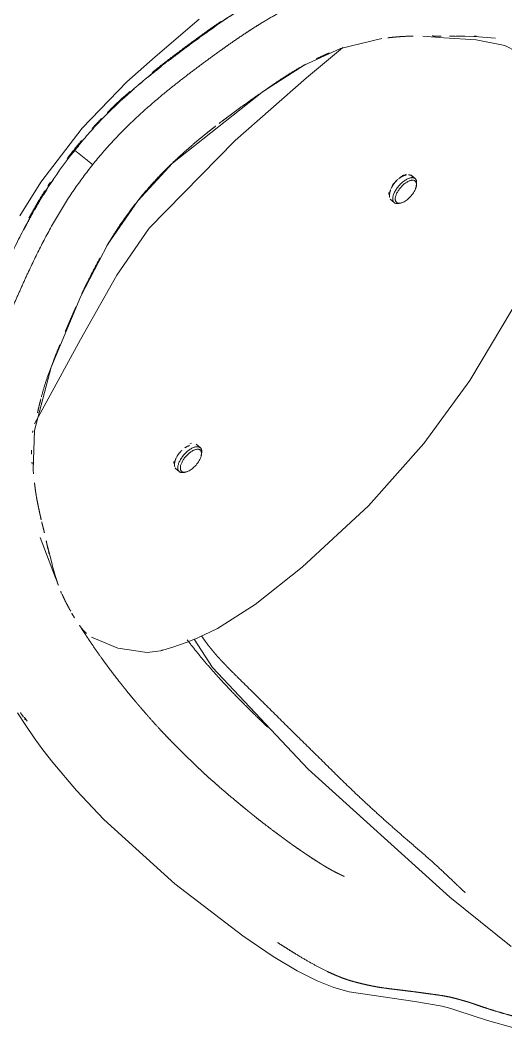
# Model space of a CAD drawing. Header units: millimetres. Extents: x 1680 to 166026, y 35966 to 91121.
# Drawn here: x 155850 to 156252, y 65089 to 65923 of the extents above; entities that cross this region are included whole.
import ezdxf

# ---------------------------------------------------------------- set-up
doc = ezdxf.new("R2010")
doc.units = ezdxf.units.MM
doc.linetypes.add('IMPORT-ACAD_ISO03W100', pattern=[762, 304.8, -457.2])
doc.layers.add('A-GENM', color=13, linetype='Continuous', lineweight=18)
doc.layers.add('G-IMPT', color=8, linetype='Continuous', lineweight=18)

# ---------------------------------------------------------------- blocks, each defined once
blk = doc.blocks.new('plan')
at = {"layer": 'A-GENM', "color": 252, "linetype": 'IMPORT-ACAD_ISO03W100', "lineweight": 20, "true_color": 0x939598}
for centre, major_axis, start_param, end_param in [((496478.56, -193172.48), (-8.72, -9.91), 3.912731, 4.357867), ((496478.56, -193172.48), (-8.72, -9.91), 3.912731, 4.357867), ((496478.56, -193172.48), (-8.72, -9.91), 2.881831, 3.043193), ((496478.56, -193172.48), (-8.72, -9.91), 2.881831, 3.043193), ((496481.88, -193175.4), (-8.72, -9.91), 3.649198, 6.790791), ((496478.56, -193172.48), (-8.72, -9.91), 4.554556, 5.02884), ((496478.56, -193172.48), (-8.72, -9.91), 4.554556, 5.02884), ((496482.87, -193176.27), (-7.73, -8.79), 3.649198, 6.790791), ((496482.87, -193176.27), (-7.73, -8.79), 0.507606, 3.649198), ((496481.88, -193175.4), (-8.72, -9.91), 2.320572, 3.649198), ((496481.88, -193175.4), (-8.72, -9.91), 0.507606, 0.645678), ((496304.21, -193397.89), (-8.72, -9.91), 3.649198, 6.790791), ((496304.21, -193397.89), (-8.72, -9.91), 2.266693, 3.649198), ((496305.2, -193398.76), (-7.73, -8.79), 3.649198, 6.790791), ((496305.2, -193398.76), (-7.73, -8.79), 0.507606, 3.649198), ((496304.21, -193397.89), (-8.72, -9.91), 0.507606, 0.645678)]:
    blk.add_ellipse(centre, major_axis=major_axis, ratio=0.47244, start_param=start_param, end_param=end_param, dxfattribs=at)
for points, knots in [([(496223.97, -193153.9), (496229.36, -193147.18), (496240.63, -193134.12), (496258.92, -193115.8), (496275.06, -193101.55), (496288.37, -193090.62), (496298.55, -193082.6), (496308.77, -193074.8), (496319.06, -193067.17), (496327.78, -193060.83), (496334.87, -193055.79), (496340.17, -193052.08), (496345.69, -193048.3), (496351.46, -193044.44), (496357.21, -193040.71), (496364.81, -193035.96), (496374.43, -193030.31), (496385.45, -193024.42), (496393.39, -193020.55), (496399.25, -193017.88), (496403.43, -193016.07), (496406.9, -193014.63), (496409.75, -193013.48), (496412.77, -193012.31), (496416.71, -193010.84), (496421.68, -193009.09), (496427.72, -193007.11), (496435.96, -193004.64), (496444.34, -193002.45), (496452.64, -193000.58), (496458.79, -192999.36), (496465.23, -192998.25), (496471.84, -192997.31), (496477.95, -192996.62), (496483.12, -192996.18), (496486.91, -192995.92), (496489.98, -192995.74), (496493.23, -192995.58), (496496.7, -192995.43), (496499.79, -192995.32), (496502.31, -192995.24), (496504.24, -192995.18), (496506.07, -192995.13), (496507.49, -192995.1), (496508.8, -192995.08), (496510.08, -192995.06), (496511.24, -192995.04), (496512.31, -192995.03), (496513.37, -192995.02), (496514.49, -192995.02), (496515.65, -192995.02), (496517.16, -192995.03), (496519.58, -192995.06), (496523.08, -192995.12), (496526.9, -192995.22), (496530.66, -192995.33), (496534.12, -192995.45), (496536.82, -192995.55), (496538.88, -192995.65), (496540.58, -192995.75), (496541.97, -192995.84), (496543.17, -192995.92), (496544.46, -192995.99), (496545.67, -192996.05), (496546.81, -192996.09), (496547.84, -192996.12), (496548.84, -192996.15), (496549.83, -192996.17), (496550.65, -192996.17), (496551.19, -192996.16), (496551.58, -192996.13), (496552.09, -192996.11), (496552.98, -192996.09), (496554.22, -192996.09), (496555.49, -192996.1), (496556.6, -192996.11), (496557.61, -192996.11), (496558.64, -192996.12), (496559.69, -192996.12), (496560.84, -192996.13), (496562.1, -192996.13), (496563.37, -192996.14), (496564.66, -192996.14), (496565.77, -192996.14), (496566.96, -192996.14), (496568.12, -192996.14), (496569.34, -192996.13), (496571.09, -192996.13), (496573.56, -192996.11), (496576.58, -192996.1), (496579.61, -192996.09), (496582.44, -192996.1), (496585.24, -192996.12), (496587.94, -192996.16), (496590.53, -192996.22), (496593.06, -192996.28), (496595.39, -192996.36), (496597.39, -192996.43), (496598.76, -192996.51), (496600.05, -192996.59), (496601.34, -192996.67), (496602.57, -192996.76), (496604.21, -192996.88), (496605.53, -192996.98), (496606.51, -192997.06), (496607.17, -192997.11), (496607.78, -192997.16), (496608.66, -192997.24), (496609.85, -192997.34), (496611.38, -192997.49), (496613.07, -192997.66), (496614.93, -192997.86), (496616.91, -192998.1), (496619.58, -192998.45), (496623.05, -192998.96), (496627.2, -192999.69), (496631.25, -193000.5), (496635.08, -193001.38), (496638.03, -193002.13), (496640.19, -193002.72), (496641.67, -193003.14), (496643.04, -193003.54), (496644.79, -193004.07), (496646.83, -193004.72), (496649.11, -193005.46), (496651.98, -193006.42), (496654.74, -193007.36), (496657.45, -193008.3), (496659.5, -193009.02), (496661.5, -193009.73), (496664, -193010.62), (496666.9, -193011.68), (496670.1, -193012.87), (496673.31, -193014.1), (496676.59, -193015.44), (496679.79, -193016.8), (496682.34, -193017.91), (496684.28, -193018.75), (496685.7, -193019.37), (496687.01, -193019.93), (496688.54, -193020.57), (496690.23, -193021.26), (496691.95, -193021.98), (496693.56, -193022.7), (496694.97, -193023.36), (496696.51, -193024.11), (496698.59, -193025.16), (496701.42, -193026.64), (496705.51, -193028.81), (496710.63, -193031.52), (496717.54, -193035.19), (496726.18, -193039.94), (496734.39, -193044.65), (496741.24, -193048.74), (496746.37, -193051.88), (496751.58, -193055.15), (496758.84, -193059.82), (496768.27, -193066.08), (496777.83, -193072.7), (496785.35, -193078.05), (496790.85, -193082.03), (496796.31, -193086.04), (496803.68, -193091.54), (496812.81, -193098.51), (496823.35, -193106.79), (496832.98, -193114.56), (496841.48, -193121.57), (496849.24, -193128.09), (496855.06, -193133.08), (496859.37, -193136.84), (496862.48, -193139.58), (496865.32, -193142.11), (496868.63, -193145.09), (496872.14, -193148.3), (496875.24, -193151.18), (496877.77, -193153.55), (496879.8, -193155.47), (496881.93, -193157.49), (496884.72, -193160.17), (496888.15, -193163.5), (496892.49, -193167.8), (496896.91, -193172.27), (496901.15, -193176.66), (496905.04, -193180.82), (496907.97, -193184.04), (496910.22, -193186.58), (496911.9, -193188.5), (496913.53, -193190.4), (496915.59, -193192.84), (496918.01, -193195.78), (496920.26, -193198.65), (496921.96, -193200.92), (496923.23, -193202.67), (496924.36, -193204.3), (496925.33, -193205.75), (496926.22, -193207.14), (496927.07, -193208.5), (496927.91, -193209.9), (496928.75, -193211.35), (496929.6, -193212.87), (496930.47, -193214.49), (496931.27, -193216.03), (496932.02, -193217.47), (496932.8, -193218.99), (496933.86, -193221.11), (496935.27, -193223.96), (496937.29, -193228.24), (496939.29, -193232.92), (496941.27, -193237.91), (496942.82, -193242.1), (496943.99, -193245.35), (496944.82, -193247.7), (496945.64, -193250.02), (496946.75, -193253.19), (496948.15, -193257.19), (496949.61, -193261.22), (496950.78, -193264.43), (496951.66, -193266.81), (496952.57, -193269.23), (496953.53, -193271.76), (496954.52, -193274.37), (496955.52, -193277), (496956.46, -193279.48), (496957.67, -193282.58), (496959.12, -193286.13), (496960.6, -193289.48), (496961.98, -193292.34), (496963.25, -193294.79), (496964.44, -193297.02), (496965.57, -193299.1), (496966.6, -193300.97), (496967.66, -193302.85), (496969, -193305.11), (496970.57, -193307.64), (496972.26, -193310.35), (496974.13, -193313.35), (496976.3, -193316.91), (496979.09, -193321.62), (496982.35, -193327.27), (496985.24, -193332.53), (496987.48, -193336.77), (496989.57, -193340.85), (496991.97, -193345.72), (496994.66, -193351.51), (496997.17, -193357.26), (497000.33, -193365.01), (497004, -193375.07), (497007.15, -193385.54), (497009.29, -193394), (497010.69, -193400.3), (497011.88, -193406.51), (497012.91, -193412.81), (497013.75, -193419.06), (497014.4, -193425.38), (497014.85, -193431.89), (497015.08, -193438.49), (497015.08, -193445), (497014.88, -193451.39), (497014.48, -193457.74), (497013.9, -193464.12), (497013.14, -193470.47), (497012.21, -193476.74), (497011.29, -193482), (497010.47, -193486.22), (497009.79, -193489.47), (497009.1, -193492.57), (497008.22, -193496.34), (497007.08, -193500.9), (497005.4, -193507.15), (497003.04, -193515.23), (496999.5, -193526.22), (496994.94, -193539), (496990.57, -193550.13), (496986.96, -193558.79), (496984.51, -193564.47), (496982.3, -193569.44), (496979.61, -193575.37), (496976.19, -193582.67), (496971.96, -193591.33), (496966.14, -193602.78), (496958.47, -193617.02), (496948.69, -193633.83), (496938.44, -193650.21), (496924.14, -193671.51), (496912.51, -193687.1), (496904.38, -193697.27)], [0, 0, 0, 0, 0.010204, 0.020408, 0.030612, 0.035714, 0.040816, 0.045918, 0.05102, 0.056122, 0.058673, 0.061224, 0.063776, 0.066327, 0.068878, 0.071429, 0.076531, 0.081633, 0.086735, 0.091837, 0.096939, 0.09949, 0.102041, 0.104592, 0.107143, 0.112245, 0.117347, 0.122449, 0.132653, 0.137755, 0.142857, 0.147959, 0.153061, 0.158163, 0.163265, 0.165816, 0.168367, 0.170918, 0.173469, 0.17602, 0.177296, 0.178571, 0.179847, 0.181122, 0.182398, 0.183673, 0.184949, 0.186224, 0.1875, 0.188776, 0.190051, 0.191327, 0.193878, 0.196429, 0.19898, 0.201531, 0.204082, 0.206633, 0.209184, 0.211735, 0.214286, 0.216837, 0.219388, 0.221939, 0.223214, 0.22449, 0.225765, 0.227041, 0.229592, 0.232143, 0.234694, 0.237245, 0.239796, 0.242347, 0.243622, 0.244898, 0.246173, 0.247449, 0.25, 0.252551, 0.255102, 0.257653, 0.258929, 0.260204, 0.26148, 0.262755, 0.264031, 0.265306, 0.267857, 0.270408, 0.272959, 0.27551, 0.278061, 0.280612, 0.283163, 0.285714, 0.288265, 0.290816, 0.293367, 0.295918, 0.297194, 0.298469, 0.299745, 0.30102, 0.301658, 0.302296, 0.302934, 0.303571, 0.304847, 0.306122, 0.307398, 0.308673, 0.309949, 0.311224, 0.313776, 0.316327, 0.318878, 0.321429, 0.32398, 0.325255, 0.326531, 0.327806, 0.329082, 0.331633, 0.334184, 0.336735, 0.341837, 0.344388, 0.346939, 0.34949, 0.352041, 0.357143, 0.362245, 0.367347, 0.372449, 0.377551, 0.382653, 0.385204, 0.387755, 0.390306, 0.392857, 0.397959, 0.403061, 0.405612, 0.408163, 0.410714, 0.413265, 0.418367, 0.423469, 0.428571, 0.433673, 0.438776, 0.443878, 0.446429, 0.44898, 0.451531, 0.454082, 0.459184, 0.464286, 0.466837, 0.469388, 0.471939, 0.47449, 0.479592, 0.484694, 0.489796, 0.494898, 0.5, 0.505102, 0.507653, 0.510204, 0.512755, 0.515306, 0.520408, 0.52551, 0.528061, 0.530612, 0.533163, 0.535714, 0.540816, 0.545918, 0.55102, 0.556122, 0.561224, 0.566327, 0.568878, 0.571429, 0.57398, 0.576531, 0.581633, 0.586735, 0.589286, 0.591837, 0.594388, 0.596939, 0.59949, 0.602041, 0.604592, 0.607143, 0.609694, 0.612245, 0.614796, 0.617347, 0.619898, 0.622449, 0.627551, 0.632653, 0.637755, 0.642857, 0.647959, 0.65051, 0.653061, 0.655612, 0.658163, 0.663265, 0.668367, 0.670918, 0.673469, 0.67602, 0.678571, 0.681122, 0.683673, 0.686224, 0.688776, 0.693878, 0.69898, 0.704082, 0.709184, 0.714286, 0.719388, 0.72449, 0.729592, 0.734694, 0.739796, 0.744898, 0.75, 0.755102, 0.760204, 0.765306, 0.770408, 0.772959, 0.77551, 0.780612, 0.785714, 0.790816, 0.795918, 0.806122, 0.816327, 0.821429, 0.826531, 0.831633, 0.836735, 0.841837, 0.846939, 0.852041, 0.857143, 0.862245, 0.867347, 0.872449, 0.877551, 0.882653, 0.887755, 0.892857, 0.895408, 0.897959, 0.90051, 0.903061, 0.908163, 0.913265, 0.918367, 0.923469, 0.928571, 0.933673, 0.936224, 0.938776, 0.940689, 0.942602, 0.946429, 0.950255, 0.954082, 0.961735, 0.969388, 0.977041, 0.984694, 1, 1, 1, 1]), ([(496356.7, -193018.82), (496354.13, -193020.35), (496342.83, -193027.26), (496323.61, -193040.32), (496298.72, -193058.45), (496274.45, -193077.13), (496250.93, -193097.1), (496228.94, -193118.53), (496215.45, -193133.99), (496209.05, -193141.99)], [0.8876515, 0.8876515, 0.8876515, 0.8876515, 0.8928571, 0.9107143, 0.9285714, 0.9464286, 0.9642857, 0.9821429, 1, 1, 1, 1]), ([(496286.41, -193068.22), (496291.18, -193064.52), (496300.14, -193057.74), (496313.42, -193047.99), (496326.16, -193038.89), (496339, -193030.12), (496349.44, -193023.4), (496355.68, -193019.63), (496357.46, -193018.57)], [0.06219998, 0.06219998, 0.06219998, 0.06219998, 0.07272727, 0.08181818, 0.09090909, 0.1, 0.10909091, 0.11268068, 0.11268068, 0.11268068, 0.11268068]), ([(496273.01, -193077.86), (496274.51, -193076.65), (496277.7, -193074.09), (496282.6, -193070.25), (496287.69, -193066.33), (496294.48, -193061.18), (496303, -193054.84), (496311.61, -193048.53), (496318.62, -193043.48), (496323.91, -193039.73), (496327.85, -193036.99), (496330.01, -193035.51), (496330.27, -193035.33)], [0.03389529, 0.03389529, 0.03389529, 0.03389529, 0.03605769, 0.03846154, 0.04086538, 0.04326923, 0.04807692, 0.05288462, 0.05528846, 0.05769231, 0.06009615, 0.06042567, 0.06042567, 0.06042567, 0.06042567]), ([(496488.9, -193047.56), (496488.86, -193047.56), (496488.42, -193047.57), (496487.12, -193047.6), (496483.96, -193047.7), (496480.03, -193047.91), (496476.01, -193048.21), (496473.01, -193048.48), (496470.54, -193048.73), (496468.86, -193048.92), (496468.15, -193049), (496467.93, -193049.02)], [0.83100835, 0.83100835, 0.83100835, 0.83100835, 0.83111702, 0.83244681, 0.83510638, 0.84042553, 0.84308511, 0.84574468, 0.84840426, 0.84973404, 0.8503708, 0.8503708, 0.8503708, 0.8503708]), ([(496511.99, -193047.65), (496511.88, -193047.65), (496511.67, -193047.65), (496511.25, -193047.65), (496510.74, -193047.65), (496510.14, -193047.64), (496509.36, -193047.63), (496508.4, -193047.61), (496507.26, -193047.57), (496506.1, -193047.53), (496505.2, -193047.51), (496504.7, -193047.49), (496504.6, -193047.49)], [0.78723404, 0.78723404, 0.78723404, 0.78723404, 0.78789894, 0.78856383, 0.78989362, 0.7912234, 0.79255319, 0.79521277, 0.79787234, 0.80053191, 0.80319149, 0.80380983, 0.80380983, 0.80380983, 0.80380983]), ([(496531.48, -193047.61), (496530.96, -193047.61), (496529.82, -193047.6), (496528.13, -193047.57), (496526.4, -193047.56), (496525.08, -193047.55), (496524.34, -193047.56), (496524.13, -193047.56)], [0.75312965, 0.75312965, 0.75312965, 0.75312965, 0.75531915, 0.75797872, 0.7606383, 0.76329787, 0.7643071, 0.7643071, 0.7643071, 0.7643071]), ([(496541.28, -193047.76), (496541.2, -193047.76), (496540.56, -193047.73), (496539.95, -193047.71), (496539.44, -193047.7)], [0.74180868, 0.74180868, 0.74180868, 0.74180868, 0.742021277, 0.743548512, 0.743548512, 0.743548512, 0.743548512]), ([(496419.52, -193061.54), (496419.31, -193061.63), (496418.31, -193062.07), (496416.55, -193062.86), (496413.36, -193064.32), (496410.73, -193065.56), (496408.77, -193066.51), (496408.74, -193066.52)], [0.89822614, 0.89822614, 0.89822614, 0.89822614, 0.89893617, 0.90159574, 0.90425532, 0.90957447, 0.90964151, 0.90964151, 0.90964151, 0.90964151]), ([(496400.52, -193070.71), (496398.49, -193071.8), (496393.4, -193074.62), (496384.28, -193080.19), (496375.45, -193086.08), (496368.61, -193090.79), (496365.45, -193092.98), (496364.05, -193093.96)], [0.91610283, 0.91610283, 0.91610283, 0.91610283, 0.92021277, 0.92553191, 0.93085106, 0.93351064, 0.93572412, 0.93572412, 0.93572412, 0.93572412]), ([(496269.83, -193081.47), (496271.9, -193079.76), (496275.49, -193076.83), (496279.11, -193073.95), (496280.63, -193072.74)], [0.049863701, 0.049863701, 0.049863701, 0.049863701, 0.054545455, 0.057932433, 0.057932433, 0.057932433, 0.057932433]), ([(496236.18, -193110.72), (496237.04, -193109.87), (496239.44, -193107.51), (496244.95, -193102.21), (496250.24, -193097.35), (496254, -193094), (496254.55, -193093.5)], [0.015467033, 0.015467033, 0.015467033, 0.015467033, 0.016826923, 0.019230769, 0.024038462, 0.024871466, 0.024871466, 0.024871466, 0.024871466]), ([(496249.78, -193098.89), (496250.59, -193098.15), (496253.46, -193095.53), (496256.36, -193092.95), (496258.46, -193091.12)], [0.034452254, 0.034452254, 0.034452254, 0.034452254, 0.036363636, 0.041210068, 0.041210068, 0.041210068, 0.041210068]), ([(496361.79, -193095.54), (496360.62, -193096.36), (496357.85, -193098.3), (496352.02, -193102.43), (496344.48, -193107.86), (496337.09, -193113.29), (496331.78, -193117.28), (496329.4, -193119.09), (496328.52, -193119.77)], [0.93693037, 0.93693037, 0.93693037, 0.93693037, 0.93882979, 0.94148936, 0.94680851, 0.95212766, 0.95478723, 0.95636595, 0.95636595, 0.95636595, 0.95636595]), ([(496223.5, -193123.99), (496224.1, -193123.33), (496226.66, -193120.53), (496229.26, -193117.78), (496231.27, -193115.71)], [0.008612434, 0.008612434, 0.008612434, 0.008612434, 0.009615385, 0.012851144, 0.012851144, 0.012851144, 0.012851144]), ([(496325.67, -193121.95), (496324.52, -193122.85), (496321.87, -193124.92), (496316.29, -193129.37), (496309, -193135.4), (496301.88, -193141.59), (496296.28, -193146.63), (496292.14, -193150.46), (496288.06, -193154.35), (496282.69, -193159.62), (496273.54, -193169.08), (496266.11, -193177.7), (496261.32, -193183.74)], [0.95805154, 0.95805154, 0.95805154, 0.95805154, 0.96010638, 0.96276596, 0.96808511, 0.97340426, 0.97606383, 0.9787234, 0.98138298, 0.98404255, 0.9893617, 1, 1, 1, 1]), ([(496209.05, -193141.99), (496195.21, -193159.27), (496177.03, -193187.19), (496156.99, -193226.72), (496145.67, -193251.89), (496136.98, -193272.27), (496131.24, -193286.42), (496127.82, -193295.45), (496126.39, -193299.35)], [0, 0, 0, 0, 0.1666667, 0.25, 0.3333333, 0.375, 0.4166667, 0.4481634, 0.4481634, 0.4481634, 0.4481634]), ([(496223.97, -193153.9), (496223.12, -193153.22), (496221.32, -193151.78), (496219.04, -193149.97), (496217.19, -193148.49), (496215.89, -193147.44), (496214.68, -193146.48), (496213.27, -193145.35), (496211.93, -193144.29), (496210.46, -193143.11), (496209.67, -193142.48), (496209.3, -193142.19), (496209.2, -193142.11)], [0, 0, 0, 0, 0.111111, 0.222222, 0.277778, 0.333333, 0.388889, 0.444444, 0.555556, 0.666667, 0.888889, 1, 1, 1, 1]), ([(496223.97, -193153.9), (496218.58, -193160.63), (496208.34, -193174.51), (496194.5, -193196.37), (496182.1, -193219.07), (496172.67, -193238.44), (496165.54, -193254.1), (496160.35, -193265.89), (496156.12, -193275.77), (496152.8, -193283.75), (496150.37, -193289.72), (496147.92, -193295.93), (496144.58, -193304.63), (496140.56, -193315.83), (496136.5, -193328.77), (496133.45, -193339.91), (496131.5, -193348.12), (496130.16, -193354.5), (496129.28, -193359.16), (496128.61, -193363), (496128.11, -193366.13), (496127.63, -193369.41), (496127.05, -193373.65), (496126.44, -193378.9), (496125.86, -193385.16), (496125.42, -193391.48), (496125.12, -193397.9), (496124.92, -193406.45), (496125.04, -193417.17), (496125.86, -193429.73), (496127.15, -193440.21), (496128.57, -193448.86), (496129.76, -193455.41), (496131.02, -193461.86), (496132.06, -193467), (496132.95, -193471.08), (496133.92, -193475.25), (496135.2, -193480.46), (496136.68, -193486.32), (496138, -193491.39), (496139.1, -193495.5), (496140.05, -193498.97), (496140.75, -193501.5), (496141.24, -193503.35), (496141.6, -193504.73), (496141.9, -193505.96), (496142.22, -193507.29), (496142.52, -193508.67), (496142.84, -193510.14), (496143.18, -193511.62), (496143.5, -193512.99), (496143.86, -193514.47), (496144.2, -193515.89), (496144.56, -193517.37), (496144.93, -193518.92), (496145.34, -193520.64), (496145.78, -193522.52), (496146.26, -193524.58), (496146.77, -193526.85), (496147.34, -193529.4), (496148.16, -193533.08), (496149.25, -193537.93), (496150.36, -193542.67), (496151.25, -193546.22), (496151.89, -193548.72), (496152.47, -193550.91), (496152.98, -193552.82), (496153.5, -193554.68), (496154.1, -193556.68), (496154.75, -193558.82), (496155.44, -193561.04), (496156.07, -193563.04), (496156.65, -193564.84), (496157.13, -193566.29), (496157.67, -193567.89), (496158.47, -193570.19), (496159.6, -193573.31), (496161.12, -193577.23), (496162.76, -193581.17), (496164.48, -193585), (496166.22, -193588.6), (496167.61, -193591.32), (496168.65, -193593.26), (496169.37, -193594.58), (496170.04, -193595.79), (496170.91, -193597.33), (496171.95, -193599.12), (496173.15, -193601.14), (496174.7, -193603.72), (496176.23, -193606.22), (496177.78, -193608.72), (496179.02, -193610.68), (496180.25, -193612.61), (496181.36, -193614.33), (496182.39, -193615.93), (496183.68, -193617.89), (496184.87, -193619.69), (496186.1, -193621.5), (496187.1, -193622.96), (496188.15, -193624.47), (496189.53, -193626.4), (496191.22, -193628.71), (496192.85, -193630.91), (496194.09, -193632.59), (496195, -193633.85), (496195.82, -193635.01), (496196.75, -193636.36), (496197.72, -193637.85), (496198.75, -193639.38), (496199.8, -193640.83), (496200.78, -193642.13), (496201.86, -193643.5), (496203.28, -193645.23), (496205.22, -193647.5), (496208.15, -193650.91), (496212.17, -193655.6), (496217.67, -193661.93), (496224.3, -193669.36), (496230.58, -193676.12), (496235.93, -193681.7), (496240.03, -193685.89), (496244.33, -193690.19), (496250.47, -193696.23), (496258.71, -193704.09), (496267.32, -193711.99), (496274.22, -193718.16), (496279.28, -193722.61), (496284.36, -193727.01), (496291.35, -193732.98), (496300.24, -193740.4), (496308.94, -193747.45), (496315.53, -193752.7), (496320.2, -193756.37), (496324.64, -193759.83), (496330.38, -193764.25), (496337.15, -193769.39), (496343.36, -193774.01), (496347.96, -193777.37), (496351.24, -193779.74), (496354.24, -193781.87), (496357.78, -193784.37), (496361.63, -193787.05), (496365.2, -193789.49), (496368.18, -193791.5), (496370.58, -193793.11), (496373.09, -193794.78), (496376.43, -193796.98), (496380.65, -193799.71), (496385.72, -193802.93), (496392.41, -193807.08), (496400.67, -193812.02), (496410.05, -193817.21), (496417.19, -193820.83), (496422.49, -193823.3), (496426.31, -193824.96), (496429.76, -193826.34), (496432.89, -193827.48), (496435.49, -193828.33), (496437.64, -193828.98), (496439.33, -193829.46), (496441.05, -193829.92), (496443.3, -193830.51), (496446.19, -193831.23), (496449.99, -193832.14), (496453.52, -193832.92), (496456.65, -193833.52), (496460, -193834.12), (496464.44, -193834.81), (496468.92, -193835.4), (496472.41, -193835.83), (496474.91, -193836.13), (496477.36, -193836.42), (496480.68, -193836.82), (496484.87, -193837.32), (496489.1, -193837.87), (496492.49, -193838.32), (496495, -193838.66), (496497.56, -193839.01), (496501.11, -193839.5), (496505.62, -193840.12), (496510.83, -193840.84), (496515.53, -193841.61), (496519.22, -193842.34), (496522.16, -193843.04), (496524.26, -193843.59), (496525.92, -193844.04), (496527.27, -193844.42), (496528.6, -193844.79), (496530.14, -193845.23), (496531.82, -193845.7), (496533.45, -193846.17), (496534.94, -193846.63), (496536.25, -193847.05), (496537.65, -193847.53), (496539.49, -193848.15), (496541.88, -193848.99), (496545.23, -193850.14), (496549.34, -193851.52), (496554.76, -193853.26), (496561.17, -193855.21), (496566.85, -193856.82), (496571.32, -193858.01), (496574.53, -193858.83), (496577.64, -193859.6), (496581.8, -193860.57), (496589.03, -193862.15), (496599.44, -193864.05), (496612.35, -193865.68), (496625.29, -193866.57), (496638.12, -193866.71), (496646.64, -193866.32), (496650.92, -193866)], [0, 0, 0, 0, 0.0102041, 0.0204082, 0.0306122, 0.0408163, 0.0459184, 0.0510204, 0.0561224, 0.0586735, 0.0612245, 0.0637755, 0.0663265, 0.0714286, 0.0765306, 0.0816327, 0.0867347, 0.0918367, 0.0969388, 0.0994898, 0.1020408, 0.1045918, 0.1071429, 0.1122449, 0.1173469, 0.122449, 0.127551, 0.1326531, 0.1428571, 0.1530612, 0.1632653, 0.1683673, 0.1734694, 0.1785714, 0.1836735, 0.1862245, 0.1887755, 0.1938776, 0.1989796, 0.2040816, 0.2091837, 0.2142857, 0.2193878, 0.2219388, 0.2244898, 0.2270408, 0.2295918, 0.2346939, 0.2397959, 0.2423469, 0.244898, 0.247449, 0.25, 0.252551, 0.255102, 0.2576531, 0.2602041, 0.2627551, 0.2653061, 0.2678571, 0.2704082, 0.2755102, 0.2806122, 0.2831633, 0.2857143, 0.2882653, 0.2908163, 0.2933673, 0.2959184, 0.2984694, 0.3010204, 0.3035714, 0.3048469, 0.3061224, 0.307398, 0.3086735, 0.3112245, 0.3137755, 0.3163265, 0.3188776, 0.3214286, 0.3239796, 0.3252551, 0.3265306, 0.3278061, 0.3290816, 0.3316327, 0.3341837, 0.3367347, 0.3418367, 0.3443878, 0.3469388, 0.3494898, 0.3520408, 0.3545918, 0.3571429, 0.3622449, 0.3647959, 0.3673469, 0.369898, 0.372449, 0.377551, 0.3826531, 0.3852041, 0.3877551, 0.3903061, 0.3928571, 0.3979592, 0.4030612, 0.4056122, 0.4081633, 0.4107143, 0.4132653, 0.4183673, 0.4234694, 0.4285714, 0.4336735, 0.4387755, 0.4438776, 0.4464286, 0.4489796, 0.4515306, 0.4540816, 0.4591837, 0.4642857, 0.4668367, 0.4693878, 0.4719388, 0.4744898, 0.4795918, 0.4846939, 0.4872449, 0.4897959, 0.4923469, 0.494898, 0.5, 0.505102, 0.5076531, 0.5102041, 0.5127551, 0.5153061, 0.5204082, 0.5255102, 0.5280612, 0.5306122, 0.5331633, 0.5357143, 0.5408163, 0.5459184, 0.5510204, 0.5612245, 0.5714286, 0.5816327, 0.5867347, 0.5918367, 0.5969388, 0.6020408, 0.6071429, 0.6096939, 0.6122449, 0.6147959, 0.6173469, 0.622449, 0.627551, 0.6326531, 0.6352041, 0.6377551, 0.6428571, 0.6479592, 0.6505102, 0.6530612, 0.6556122, 0.6581633, 0.6632653, 0.6683673, 0.6709184, 0.6734694, 0.6760204, 0.6785714, 0.6836735, 0.6887755, 0.6938776, 0.6989796, 0.7040816, 0.7091837, 0.7117347, 0.7142857, 0.7168367, 0.7193878, 0.7244898, 0.7295918, 0.7321429, 0.7346939, 0.7372449, 0.7397959, 0.744898, 0.75, 0.755102, 0.7602041, 0.7653061, 0.7704082, 0.7729592, 0.7755102, 0.7780612, 0.7806122, 0.7857143, 0.7959184, 0.8061224, 0.8163265, 0.8265306, 0.836733, 0.836733, 0.836733, 0.836733]), ([(496476.66, -193165.77), (496476.91, -193165.56), (496478.31, -193164.44), (496480.58, -193163.08), (496482.43, -193162.68), (496483.13, -193162.56)], [-0.2463681, -0.2463681, -0.2463681, -0.2463681, -0.2222222, -0.1111111, -0.0439384, -0.0439384, -0.0439384, -0.0439384]), ([(496470.75, -193173.6), (496470.99, -193173.09), (496471.59, -193171.92), (496472.71, -193170.12), (496474.12, -193168.28), (496475.36, -193166.94), (496476.11, -193166.26), (496476.31, -193166.08)], [-0.4886316, -0.4886316, -0.4886316, -0.4886316, -0.4444444, -0.3888889, -0.3333333, -0.2777778, -0.2577969, -0.2577969, -0.2577969, -0.2577969]), ([(496171.15, -193198.25), (496171.73, -193197.2), (496174.38, -193192.39), (496178.8, -193184.65), (496182.84, -193178.08), (496184.66, -193175.17)], [0.97461211, 0.97461211, 0.97461211, 0.97461211, 0.97596154, 0.98076923, 0.98461705, 0.98461705, 0.98461705, 0.98461705]), ([(496469.51, -193180.94), (496469.39, -193180.47), (496469.19, -193178.95), (496469.54, -193176.75), (496470.14, -193175.06), (496470.31, -193174.63)], [-0.7220752, -0.7220752, -0.7220752, -0.7220752, -0.6666667, -0.5555556, -0.5180763, -0.5180763, -0.5180763, -0.5180763]), ([(496261.32, -193183.74), (496256.49, -193189.73), (496249.72, -193198.88), (496242.51, -193209.9), (496238.55, -193216.29), (496236.62, -193219.51), (496235.67, -193221.13)], [0, 0, 0, 0, 0.0106383, 0.01595745, 0.01861702, 0.0212766, 0.0212766, 0.0212766, 0.0212766]), ([(496166.71, -193208.21), (496167.64, -193206.44), (496169.71, -193202.55), (496171.78, -193198.66), (496172.92, -193196.54)], [0.80318584, 0.80318584, 0.80318584, 0.80318584, 0.81818182, 0.83620843, 0.83620843, 0.83620843, 0.83620843]), ([(496230.09, -193230.95), (496228.26, -193234.24), (496224.7, -193240.89), (496220.43, -193249.34), (496217.21, -193256), (496215.66, -193259.29), (496214.94, -193260.85)], [0.02659574, 0.02659574, 0.02659574, 0.02659574, 0.03191489, 0.03723404, 0.03989362, 0.04232059, 0.04232059, 0.04232059, 0.04232059]), ([(496196.88, -193302.82), (496196.12, -193304.7), (496194.56, -193308.57), (496191.35, -193316.63), (496187.57, -193326.56), (496183.93, -193337.35), (496182.21, -193343.4), (496181.51, -193346.02)], [0.06382979, 0.06382979, 0.06382979, 0.06382979, 0.06648936, 0.06914894, 0.07446809, 0.07978723, 0.08486086, 0.08486086, 0.08486086, 0.08486086]), ([(496181.13, -193347.47), (496180.54, -193349.72), (496179.5, -193353.99), (496178.72, -193357.49), (496178.34, -193359.25)], [0.08582431, 0.08582431, 0.08582431, 0.08582431, 0.090425532, 0.095744681, 0.095744681, 0.095744681, 0.095744681]), ([(496174.4, -193374.1), (496174.37, -193374.47), (496174.34, -193374.89), (496174.3, -193375.32), (496174.3, -193375.36)], [0.12911881, 0.12911881, 0.12911881, 0.12911881, 0.15, 0.15237346, 0.15237346, 0.15237346, 0.15237346]), ([(496173.45, -193389.99), (496173.45, -193390.39), (496173.44, -193391.54), (496173.44, -193392.68), (496173.45, -193393.43)], [0.4271897, 0.4271897, 0.4271897, 0.4271897, 0.45, 0.49388661, 0.49388661, 0.49388661, 0.49388661]), ([(496293.13, -193396.22), (496293.4, -193395.69), (496294.41, -193393.89), (496296.01, -193391.78), (496297.4, -193390.42), (496297.71, -193390.14)], [-0.4911006, -0.4911006, -0.4911006, -0.4911006, -0.4444444, -0.3333333, -0.3028265, -0.3028265, -0.3028265, -0.3028265]), ([(496173.78, -193400.08), (496173.81, -193400.42), (496173.87, -193400.97), (496173.93, -193401.51), (496173.95, -193401.73)], [0.62881085, 0.62881085, 0.62881085, 0.62881085, 0.65, 0.66404851, 0.66404851, 0.66404851, 0.66404851]), ([(496291.75, -193403.43), (496291.63, -193402.94), (496291.46, -193401.43), (496291.9, -193399.07), (496292.64, -193397.25), (496292.92, -193396.66)], [-0.7264676, -0.7264676, -0.7264676, -0.7264676, -0.6666667, -0.5555556, -0.5041828, -0.5041828, -0.5041828, -0.5041828]), ([(496175.84, -193416.99), (496175.85, -193417.05), (496175.97, -193418.07), (496176.21, -193420.1), (496176.62, -193423.09), (496177.21, -193427.07), (496177.88, -193430.95), (496178.48, -193434.05), (496178.77, -193435.5), (496178.94, -193436.29), (496179.06, -193436.87), (496179.18, -193437.43), (496179.33, -193438.15), (496179.58, -193439.34), (496179.91, -193440.85), (496180.25, -193442.44), (496180.66, -193444.31), (496181, -193445.93), (496181.29, -193447.2), (496181.4, -193447.67), (496181.41, -193447.73)], [0.15144833, 0.15144833, 0.15144833, 0.15144833, 0.15159574, 0.15425532, 0.15691489, 0.15957447, 0.16489362, 0.16755319, 0.16888298, 0.16954787, 0.17021277, 0.17087766, 0.17154255, 0.17287234, 0.17553191, 0.17819149, 0.18085106, 0.18617021, 0.18882979, 0.18917279, 0.18917279, 0.18917279, 0.18917279]), ([(496181.79, -193449.35), (496181.86, -193449.63), (496182.04, -193450.34), (496182.31, -193451.41), (496182.62, -193452.57), (496182.91, -193453.69), (496183.2, -193454.8), (496183.43, -193455.73), (496183.62, -193456.49), (496183.75, -193457.07), (496183.87, -193457.57), (496183.96, -193457.97), (496184.01, -193458.18), (496184.03, -193458.28)], [0.19247008, 0.19247008, 0.19247008, 0.19247008, 0.19414894, 0.19680851, 0.19946809, 0.20212766, 0.20478723, 0.20744681, 0.2087766, 0.21010638, 0.21143617, 0.21210106, 0.21276596, 0.21276596, 0.21276596, 0.21276596]), ([(496185.53, -193464.9), (496185.62, -193465.32), (496185.77, -193465.98), (496185.96, -193466.9), (496186.11, -193467.64), (496186.24, -193468.26), (496186.35, -193468.77), (496186.43, -193469.16), (496186.51, -193469.55), (496186.62, -193470.07), (496186.79, -193470.85), (496186.94, -193471.5), (496187.03, -193471.89)], [0.22629127, 0.22629127, 0.22629127, 0.22629127, 0.2287234, 0.23005319, 0.23138298, 0.23271277, 0.23337766, 0.23404255, 0.23470745, 0.23537234, 0.23670213, 0.23860814, 0.23860814, 0.23860814, 0.23860814]), ([(496187.5, -193473.88), (496187.51, -193473.93), (496187.63, -193474.42), (496187.75, -193474.92), (496187.86, -193475.38)], [0.241766732, 0.241766732, 0.241766732, 0.241766732, 0.242021277, 0.244057986, 0.244057986, 0.244057986, 0.244057986]), ([(496192.93, -193494.41), (496193.33, -193495.46), (496193.89, -193496.94), (496194.44, -193498.4), (496194.6, -193498.84)], [0.65136124, 0.65136124, 0.65136124, 0.65136124, 0.6875, 0.70285754, 0.70285754, 0.70285754, 0.70285754]), ([(496197.5, -193506.79), (496197.63, -193507.17), (496197.86, -193507.8), (496198.08, -193508.43), (496198.17, -193508.69)], [0.79859789, 0.79859789, 0.79859789, 0.79859789, 0.8125, 0.82219181, 0.82219181, 0.82219181, 0.82219181]), ([(496198.6, -193509), (496198.63, -193509.06), (496198.87, -193509.62), (496199.33, -193510.65), (496199.95, -193512), (496200.75, -193513.72), (496201.71, -193515.69), (496202.82, -193517.83), (496204, -193520.02), (496204.8, -193521.41), (496205.25, -193522.19)], [0.27513484, 0.27513484, 0.27513484, 0.27513484, 0.27526596, 0.27659574, 0.27792553, 0.27925532, 0.28191489, 0.28457447, 0.28723404, 0.29083202, 0.29083202, 0.29083202, 0.29083202]), ([(496212.93, -193534.69), (496213.09, -193534.94), (496213.49, -193535.57), (496214.15, -193536.6), (496215.09, -193538.06), (496216.26, -193539.87), (496217.71, -193542.11), (496219.31, -193544.54), (496221.08, -193547.2), (496223.61, -193550.95), (496227.05, -193555.95), (496230.95, -193561.46), (496234.36, -193566.18), (496237.02, -193569.78), (496239.85, -193573.53), (496242.87, -193577.49), (496245.48, -193580.85), (496247.58, -193583.51), (496249.16, -193585.5), (496250.69, -193587.41), (496252.63, -193589.83), (496255.01, -193592.77), (496257.6, -193595.9), (496259.7, -193598.39), (496261.02, -193599.93), (496262.07, -193601.15), (496263.19, -193602.45), (496264.75, -193604.26), (496267.68, -193607.65), (496272.39, -193613.03), (496277.68, -193618.9), (496282.18, -193623.74), (496285.63, -193627.36), (496289.25, -193631.08), (496294.42, -193636.35), (496301.41, -193643.3), (496308.83, -193650.47), (496314.83, -193656.11), (496319.26, -193660.19), (496323.7, -193664.19), (496329.77, -193669.53), (496337.46, -193676.11), (496345.02, -193682.4), (496350.08, -193686.55), (496352.87, -193688.84), (496354.91, -193690.5), (496356.9, -193692.11), (496359.49, -193694.19), (496363.88, -193697.66), (496369.73, -193702.14), (496375.06, -193706.12), (496378.55, -193708.71), (496380.49, -193710.14), (496381.92, -193711.2), (496383.3, -193712.23), (496385.06, -193713.52), (496387.11, -193715.01), (496389.39, -193716.64), (496392.23, -193718.63), (496394.85, -193720.43), (496397.1, -193721.96), (496398.39, -193722.84), (496399.37, -193723.51), (496400.35, -193724.18), (496401.65, -193725.05), (496403.89, -193726.55), (496406.97, -193728.56), (496410.37, -193730.74), (496412.87, -193732.32), (496414.58, -193733.39), (496416.08, -193734.31), (496417.65, -193735.25), (496419.06, -193736.05), (496420.23, -193736.7), (496421.16, -193737.22), (496422.15, -193737.76), (496423.48, -193738.47), (496425.15, -193739.33), (496426.76, -193740.14), (496427.97, -193740.73), (496428.84, -193741.14), (496429.62, -193741.51), (496430.3, -193741.83), (496430.92, -193742.12), (496431.53, -193742.39), (496432.15, -193742.65), (496432.82, -193742.91), (496433.46, -193743.15), (496434.03, -193743.35), (496434.51, -193743.51), (496434.98, -193743.67), (496435.58, -193743.88), (496436.3, -193744.14), (496437.17, -193744.46), (496438.46, -193744.89), (496440.06, -193745.36), (496442.25, -193745.9), (496444.26, -193746.34), (496446.7, -193746.84), (496450.41, -193747.61), (496454.71, -193748.46), (496459.33, -193749.31), (496462.89, -193749.93), (496465.9, -193750.4), (496468.29, -193750.75), (496470.06, -193750.99), (496471.88, -193751.22), (496474.44, -193751.52), (496477.83, -193751.9), (496482.09, -193752.37), (496486.44, -193752.85), (496490.77, -193753.35), (496494.94, -193753.88), (496498.83, -193754.42), (496502.26, -193754.94), (496505.18, -193755.39), (496508.61, -193755.89), (496512.12, -193756.37), (496514.64, -193756.7), (496515.96, -193756.91), (496516.11, -193756.93)], [0.3172114, 0.3172114, 0.3172114, 0.3172114, 0.3191489, 0.3218085, 0.3244681, 0.3297872, 0.3351064, 0.3404255, 0.3457447, 0.3510638, 0.3617021, 0.3723404, 0.3776596, 0.3829787, 0.3882979, 0.393617, 0.3989362, 0.4015957, 0.4042553, 0.4069149, 0.4095745, 0.4148936, 0.4202128, 0.4228723, 0.4242021, 0.4255319, 0.4268617, 0.4281915, 0.4308511, 0.4361702, 0.4414894, 0.4441489, 0.4468085, 0.4494681, 0.4521277, 0.4574468, 0.462766, 0.4654255, 0.4680851, 0.4707447, 0.4734043, 0.4787234, 0.4840426, 0.4867021, 0.4880319, 0.4893617, 0.4906915, 0.4920213, 0.4946809, 0.5, 0.5053191, 0.5079787, 0.5093085, 0.5106383, 0.5119681, 0.5132979, 0.5159574, 0.518617, 0.5212766, 0.5265957, 0.5292553, 0.5305851, 0.5319149, 0.5332447, 0.5345745, 0.537234, 0.5425532, 0.5478723, 0.5531915, 0.5558511, 0.5585106, 0.5638298, 0.5691489, 0.5718085, 0.5744681, 0.5771277, 0.5797872, 0.5851064, 0.5904255, 0.5930851, 0.5957447, 0.5984043, 0.6010638, 0.6037234, 0.606383, 0.6090426, 0.6117021, 0.6143617, 0.6156915, 0.6170213, 0.6183511, 0.6196809, 0.6223404, 0.625, 0.6276596, 0.6329787, 0.6356383, 0.6382979, 0.6409574, 0.643617, 0.6489362, 0.6515957, 0.6542553, 0.6569149, 0.6582447, 0.6595745, 0.6609043, 0.662234, 0.6648936, 0.6675532, 0.6702128, 0.6728723, 0.6755319, 0.6781915, 0.6808511, 0.6835106, 0.6861702, 0.6914894, 0.6968085, 0.6974773, 0.6974773, 0.6974773, 0.6974773]), ([(496213.13, -193534.99), (496213.63, -193535.75), (496214.69, -193537.2), (496216.38, -193539.16), (496217.76, -193540.61), (496218.57, -193541.4), (496218.84, -193541.65)], [0, 0, 0, 0, 0.02777778, 0.05555556, 0.08333333, 0.09710068, 0.09710068, 0.09710068, 0.09710068]), ([(496313.99, -193543.63), (496314.82, -193544.9), (496316.32, -193547.13), (496318.56, -193550.22), (496320.69, -193552.97), (496322.88, -193555.66), (496325.12, -193558.31), (496327.4, -193560.91), (496329.74, -193563.46), (496332.11, -193565.98), (496334.49, -193568.48), (496336.9, -193570.96), (496340.14, -193574.23), (496345.85, -193579.91), (496354.06, -193587.94), (496363.87, -193597.66), (496373.67, -193607.39), (496383.47, -193617.15), (496393.31, -193626.86), (496403.2, -193636.54), (496413.07, -193646.27), (496422.92, -193656.05), (496432.85, -193665.78), (496442.87, -193675.4), (496453.04, -193684.89), (496463.32, -193694.22), (496473.73, -193703.45), (496482.45, -193711.08), (496489.49, -193717.14), (496496.51, -193723.21), (496505.26, -193730.85), (496513.79, -193738.79), (496519.69, -193744.39), (496523.04, -193747.6), (496525.57, -193750), (496528.09, -193752.4), (496531.46, -193755.62), (496537.38, -193761.19), (496544.3, -193767.41), (496551.33, -193773.5), (496556.65, -193778.02), (496561.96, -193782.56), (496567.31, -193787.04), (496571.9, -193790.58), (496575.6, -193793.38), (496578.37, -193795.47), (496581.1, -193797.63), (496583.81, -193799.82), (496586.55, -193801.96), (496589.38, -193803.97), (496592.3, -193805.81), (496596.3, -193808.14), (496601.41, -193810.8), (496607.7, -193813.6), (496616.3, -193816.75), (496625.18, -193819.13), (496633.14, -193820.14), (496637.74, -193820.44), (496641.18, -193820.54), (496644.61, -193820.49), (496648.06, -193820.28), (496651.51, -193819.94), (496654.95, -193819.55), (496658.38, -193819.1), (496662.96, -193818.36), (496668.65, -193817.23), (496675.44, -193815.64), (496684.36, -193813.04), (496693.06, -193809.63), (496701.38, -193805.51), (496707.5, -193802.15), (496713.49, -193798.57), (496719.38, -193794.83), (496725.22, -193790.99), (496732.93, -193785.8), (496740.64, -193780.59), (496748.39, -193775.44), (496754.16, -193771.53), (496759.88, -193767.53), (496767.4, -193762.05), (496776.48, -193754.77), (496786.99, -193745.61), (496797.3, -193736.22), (496807.45, -193726.66), (496817.42, -193716.91), (496827.24, -193707), (496836.85, -193696.88), (496846.11, -193686.45), (496855.2, -193675.86), (496861.17, -193668.72), (496864.12, -193665.13)], [0.2770774, 0.2770774, 0.2770774, 0.2770774, 0.2816901, 0.2852113, 0.2887324, 0.2922535, 0.2957746, 0.2992958, 0.3028169, 0.306338, 0.3098592, 0.3133803, 0.3169014, 0.3239437, 0.3380282, 0.3521127, 0.3661972, 0.3802817, 0.3943662, 0.4084507, 0.4225352, 0.4366197, 0.4507042, 0.4647887, 0.4788732, 0.4929577, 0.5070423, 0.5211268, 0.528169, 0.5352113, 0.5492958, 0.5633803, 0.5704225, 0.5739437, 0.5774648, 0.5809859, 0.584507, 0.5915493, 0.6056338, 0.6126761, 0.6197183, 0.6267606, 0.6338028, 0.6408451, 0.6443662, 0.6478873, 0.6514085, 0.6549296, 0.6584507, 0.6619718, 0.665493, 0.6690141, 0.6760563, 0.6830986, 0.6901408, 0.7042254, 0.7112676, 0.7147887, 0.7183099, 0.721831, 0.7253521, 0.7288732, 0.7323944, 0.7359155, 0.7394366, 0.7464789, 0.7535211, 0.7605634, 0.7746479, 0.7816901, 0.7887324, 0.7957746, 0.8028169, 0.8098592, 0.8169014, 0.8309859, 0.8380282, 0.8450704, 0.8521127, 0.8591549, 0.8732394, 0.8873239, 0.9014085, 0.915493, 0.9295775, 0.943662, 0.9577465, 0.971831, 0.9859155, 1, 1, 1, 1]), ([(496302.07, -193546.8), (496304.41, -193549.9), (496308.22, -193554.79), (496313.72, -193561.5), (496318.12, -193566.71), (496322.76, -193572.06), (496329.4, -193579.49), (496338.31, -193589.06), (496347.64, -193598.63), (496355.11, -193606.05), (496360.61, -193611.42), (496365.16, -193615.79), (496367.9, -193618.39), (496368.83, -193619.26)], [0.37558079, 0.37558079, 0.37558079, 0.37558079, 0.38392857, 0.38839286, 0.39285714, 0.39732143, 0.40178571, 0.41071429, 0.41964286, 0.42410714, 0.42857143, 0.43303571, 0.43531554, 0.43531554, 0.43531554, 0.43531554])]:
    blk.add_open_spline(points, degree=3, knots=knots, dxfattribs=at)
for points in [[(496262.72, -193087.44), (496263.64, -193086.66), (496264.55, -193085.88), (496265.47, -193085.1)], [(496208.53, -193141.57), (496210.61, -193138.96), (496212.72, -193136.39), (496214.87, -193133.84)], [(496209.2, -193142.11), (496210.49, -193140.5), (496211.79, -193138.9), (496213.11, -193137.31)], [(496202.97, -193148.69), (496204.79, -193146.3), (496206.65, -193143.92), (496208.53, -193141.57)], [(496205.77, -193146.46), (496206.9, -193145), (496208.05, -193143.55), (496209.2, -193142.11)], [(496484.93, -193162.33), (496485.85, -193162.36), (496486.66, -193162.53), (496487.34, -193162.84)], [(496187.07, -193171.38), (496187.73, -193170.34), (496188.4, -193169.31), (496189.08, -193168.27)], [(496190.3, -193168.02), (496190.68, -193167.45), (496191.07, -193166.87), (496191.46, -193166.3)], [(496183.4, -193178.78), (496184.31, -193177.3), (496185.23, -193175.83), (496186.15, -193174.37)], [(496187.84, -193171.77), (496187.88, -193171.71), (496187.92, -193171.65), (496187.96, -193171.59)], [(496175.9, -193191.39), (496177.24, -193189.04), (496178.59, -193186.69), (496179.96, -193184.35)], [(496210.11, -193271.5), (496208.62, -193274.87), (496205.69, -193281.6), (496202.8, -193288.45), (496201.33, -193291.96)], [(496300.27, -193388.07), (496301.5, -193387.25), (496302.83, -193386.5), (496304.06, -193386.19)], [(496310.59, -193386.15), (496310.73, -193386.21), (496310.87, -193386.29), (496311, -193386.36)], [(496293.9, -193406.19), (496293.16, -193405.85), (496292.57, -193405.3), (496292.18, -193404.57)], [(496294.46, -193406.4), (496294.28, -193406.34), (496294.1, -193406.28), (496293.93, -193406.2)], [(496194.4, -193498.57), (496194.6, -193499.11), (496194.8, -193499.64), (496195, -193500.18)], [(496195.12, -193500.5), (496195.26, -193500.88), (496195.41, -193501.25), (496195.55, -193501.62)], [(496205.43, -193522.48), (496205.57, -193522.72), (496205.7, -193522.96), (496205.84, -193523.19)], [(496208.93, -193528.81), (496208.2, -193527.61), (496207.46, -193526.27), (496206.71, -193524.9)], [(496166.74, -193610.85), (496165.85, -193609.52), (496165, -193608.24), (496164.18, -193607)], [(496167.58, -193610.98), (496168.26, -193611.98), (496168.96, -193613), (496169.67, -193614.05)], [(496168.22, -193613.04), (496168.01, -193612.73), (496167.8, -193612.42), (496167.59, -193612.11)]]:
    blk.add_open_spline(points, degree=3, dxfattribs=at)
at = {"layer": 'G-IMPT', "color": 252, "lineweight": 20, "true_color": 0x939598}
for p, q in [((496275.62, -193064.61), (496311.89, -193033.48)), ((496462.96, -193049.66), (496428.73, -193057.97)), ((496514.13, -193049.11), (496496.91, -193047.55)), ((496541.05, -193050.6), (496514.13, -193049.11)), ((496523.44, -193047.62), (496518.88, -193047.65)), ((496539.15, -193048.01), (496523.44, -193047.62)), ((496539.69, -193048.01), (496539.15, -193048.01)), ((496556.84, -193049.3), (496539.69, -193048.01)), ((496564.59, -193055.29), (496541.05, -193050.6)), ((496428.73, -193057.97), (496398.87, -193071.68)), ((496400.73, -193082.07), (496430.49, -193057.33)), ((496430.49, -193057.33), (496430.78, -193057.12)), ((496584.67, -193065.7), (496564.59, -193055.29)), ((496252.32, -193085.54), (496275.62, -193064.61)), ((496398.87, -193071.68), (496365.11, -193093.24)), ((496215.3, -193123.65), (496252.32, -193085.54)), ((496400.66, -193082.13), (496341.72, -193133.91)), ((496365.11, -193093.24), (496289.96, -193152.55)), ((496181.19, -193168.29), (496215.3, -193123.65)), ((496341.72, -193133.91), (496270.68, -193206.42)), ((496289.96, -193152.55), (496261.32, -193183.74)), ((496483.41, -193161.9), (496481.87, -193162.23)), ((496490.6, -193165.48), (496487.28, -193162.56)), ((496163.82, -193196.11), (496181.19, -193168.29)), ((496491.62, -193170.81), (496491.75, -193169.24)), ((496468.82, -193177.06), (496468.69, -193178.64)), ((496261.32, -193183.74), (496236.48, -193219.78)), ((496469.84, -193182.39), (496473.16, -193185.31)), ((496477.03, -193185.98), (496478.58, -193185.65)), ((496270.68, -193206.42), (496244, -193245.29)), ((496236.48, -193219.78), (496214.08, -193262.71)), ((496244, -193245.29), (496213.86, -193298.53)), ((496214.08, -193262.71), (496189.62, -193321.46)), ((496535.82, -193332.33), (496570.75, -193273.77)), ((496213.86, -193298.53), (496183.94, -193353.52)), ((496189.62, -193321.46), (496175.82, -193373.9)), ((496497.8, -193384.6), (496535.82, -193332.33)), ((496175.78, -193368.24), (496183.92, -193353.54)), ((496175.82, -193373.9), (496174.88, -193406.27)), ((496305.74, -193384.39), (496304.19, -193384.72)), ((496312.93, -193387.97), (496309.6, -193385.05)), ((496452.03, -193435.97), (496497.8, -193384.6)), ((496313.95, -193393.3), (496314.08, -193391.73)), ((496291.14, -193399.55), (496291.01, -193401.13)), ((496292.17, -193404.88), (496295.49, -193407.8)), ((496174.88, -193406.27), (496175.12, -193409.7)), ((496299.36, -193408.46), (496300.9, -193408.14)), ((496397.16, -193486.69), (496452.03, -193435.97)), ((496180.6, -193462.19), (496193.1, -193495.61)), ((496185.55, -193464.96), (496186.52, -193469.36)), ((496186.52, -193469.36), (496190.33, -193484.34)), ((496190.33, -193484.34), (496190.49, -193485.03)), ((496190.49, -193485.03), (496192.93, -193493.8)), ((496358.18, -193517.71), (496397.16, -193486.69)), ((496192.93, -193493.8), (496195.18, -193500.53)), ((496195.18, -193500.53), (496195.59, -193501.63)), ((496327.05, -193537.64), (496358.18, -193517.71)), ((496310.26, -193545.65), (496327.05, -193537.64)), ((496223, -193544.79), (496244.78, -193553.82)), ((496301.32, -193549.17), (496310.26, -193545.65)), ((496323.14, -193569.67), (496307.97, -193546.44)), ((496244.78, -193553.82), (496268.97, -193557.4)), ((496282.01, -193555.35), (496290.13, -193552.94)), ((496290.13, -193552.94), (496301.32, -193549.17)), ((496268.97, -193557.4), (496280.01, -193555.92)), ((496280.01, -193555.92), (496280.48, -193555.79)), ((496280.48, -193555.79), (496280.82, -193555.7)), ((496280.82, -193555.7), (496280.94, -193555.66)), ((496280.94, -193555.66), (496281.05, -193555.63)), ((496281.05, -193555.63), (496281.14, -193555.61)), ((496281.14, -193555.61), (496281.22, -193555.58)), ((496281.22, -193555.58), (496281.36, -193555.54)), ((496281.36, -193555.54), (496281.48, -193555.51)), ((496281.48, -193555.51), (496281.65, -193555.46)), ((496281.65, -193555.46), (496281.86, -193555.4)), ((496281.86, -193555.4), (496282.03, -193555.35)), ((496402.18, -193653.77), (496323.14, -193569.67)), ((496168.74, -193617.84), (496161.94, -193607.34)), ((496175.69, -193628), (496168.74, -193617.84)), ((496182.85, -193637.89), (496175.69, -193628)), ((496190.99, -193648.42), (496182.85, -193637.89)), ((496210.63, -193671.59), (496190.99, -193648.42)), ((496519.13, -193759.71), (496402.18, -193653.77)), ((496233.31, -193695.58), (496210.63, -193671.59)), ((496291.86, -193748.65), (496233.31, -193695.58)), ((496348.2, -193791.8), (496291.86, -193748.65)), ((496569.88, -193800.41), (496519.13, -193759.71)), ((496373.26, -193808.67), (496348.2, -193791.8)), ((496393.04, -193820.58), (496373.26, -193808.67)), ((496409.54, -193829.01), (496393.04, -193820.58)), ((496423.21, -193834.45), (496409.54, -193829.01)), ((496436.1, -193837.98), (496423.21, -193834.45)), ((496490.35, -193846), (496436.1, -193837.98)), ((496512.86, -193849.84), (496490.35, -193846)), ((496519.94, -193851.76), (496512.86, -193849.84)), ((496525.02, -193853.37), (496519.94, -193851.76)), ((496550.43, -193861.73), (496525.02, -193853.37)), ((496572.2, -193867.8), (496550.43, -193861.73))]:
    blk.add_line(p, q, dxfattribs=at)

msp = doc.modelspace()

# ---------------------------------------------------------------- block references
msp.add_blockref('plan', (-340313.9, 258957.24))

doc.saveas('drawing.dxf')
